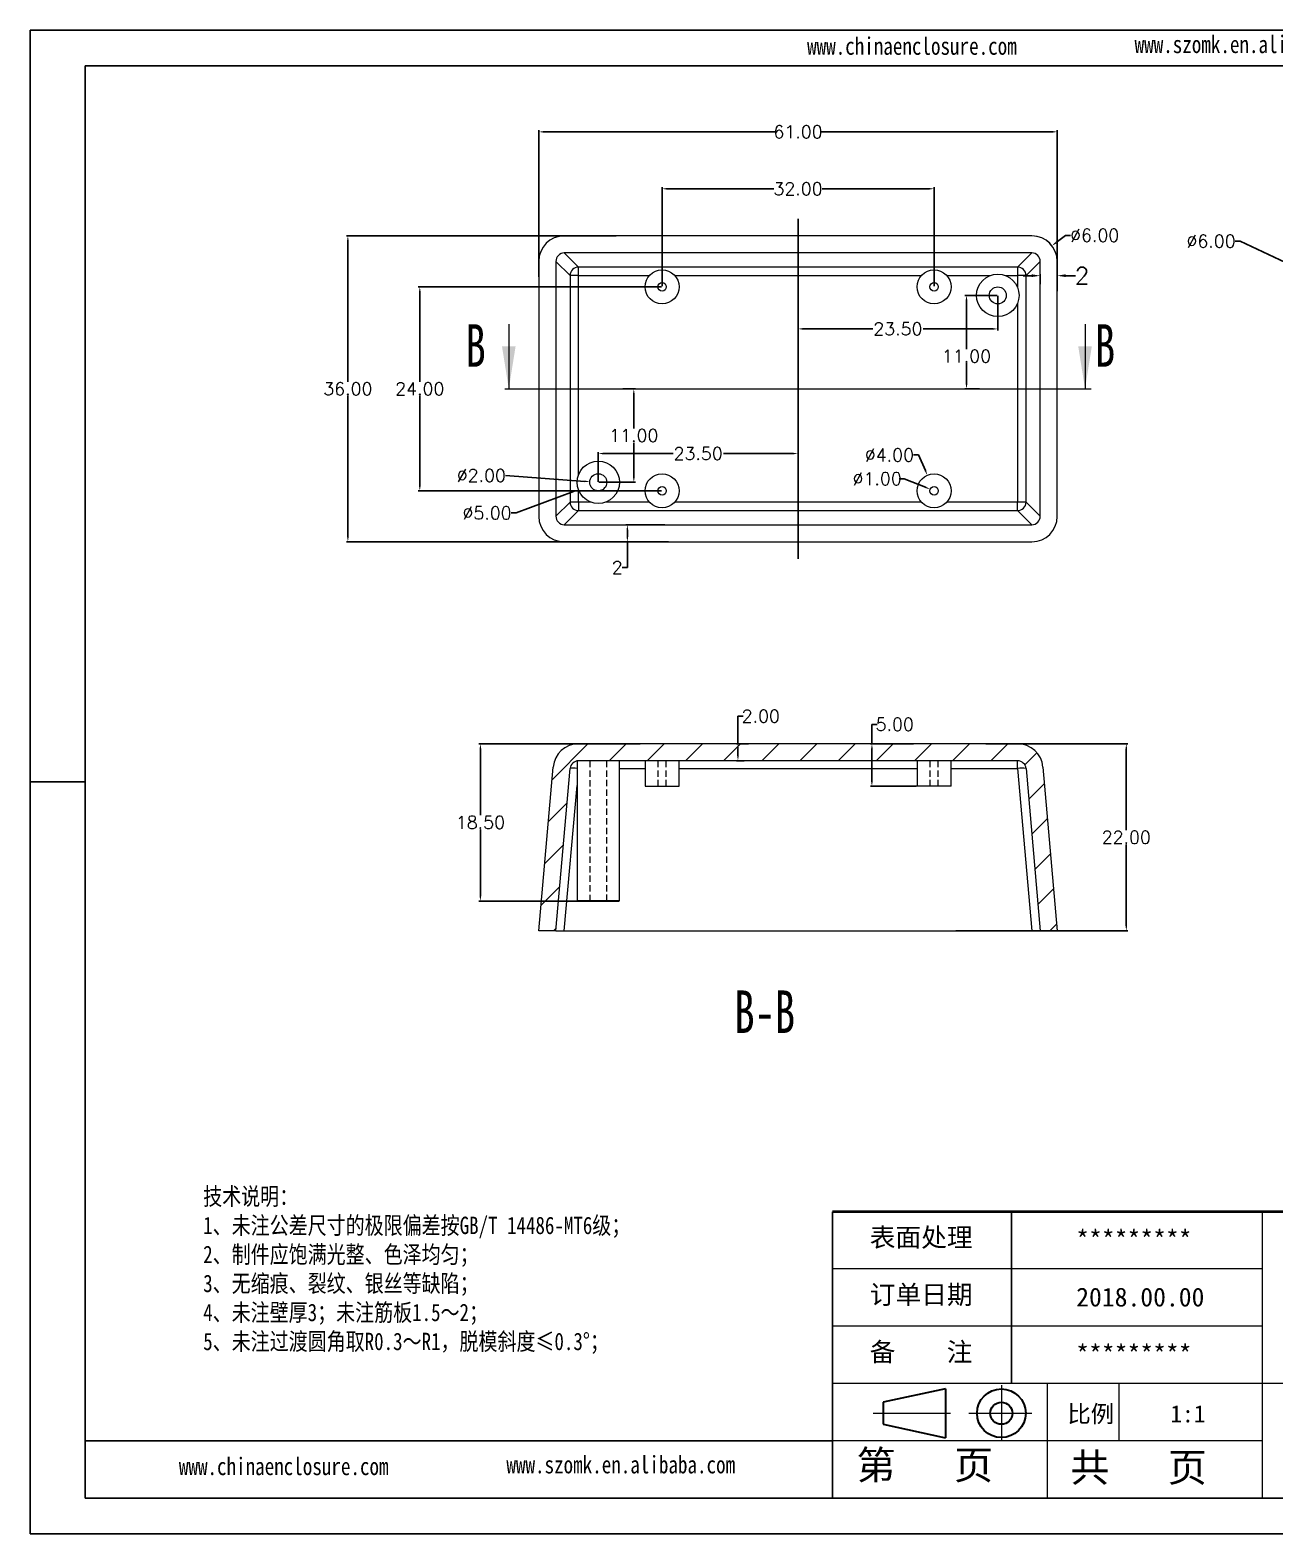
# Model space of a CAD drawing. Header units: inches. Extents: x 1456 to 1996, y 1126 to 1303.
# Drawn here: x 1455.7 to 1602.1, y 1125.7 to 1302.6 of the extents above; entities that cross this region are included whole.
import ezdxf

# ---------------------------------------------------------------- set-up
doc = ezdxf.new("R2010")
doc.units = ezdxf.units.IN
doc.header["$LTSCALE"] = 15
for name, pattern in [('CENTER', [10.16, 6.35, -1.27, 1.27, -1.27]), ('CENTER2', [28.575, 19.05, -3.175, 3.175, -3.175]), ('HIDDEN', [0.075, 0.05, -0.025])]:
    doc.linetypes.add(name, pattern=pattern)
doc.layers.add('文字', color=81, linetype='Continuous')
for name, color, linetype, lineweight in [('粗实线', 7, 'Continuous', 30), ('细实线', 3, 'Continuous', 9), ('细点划线', 2, 'CENTER2', 9)]:
    doc.layers.add(name, color=color, linetype=linetype, lineweight=lineweight)
doc.styles.add('SLDTEXTSTYLE6', font='TXT', dxfattribs={"width": 0.7})
doc.styles.get("Standard").update_dxf_attribs({"font": 'txt', "bigfont": 'gbcbig.shx'})
doc.styles.add('宋体', font='', dxfattribs={"width": 0.8, "height": 3.5})
doc.styles.get('宋体').set_extended_font_data('SimSun')
doc.dimstyles.new('2', dxfattribs={"dimtxt": 1.5, "dimasz": 0.6, "dimexe": 0.18, "dimexo": 0.0625, "dimgap": 0.09, "dimtad": 0, "dimtih": 1, "dimtoh": 1, "dimzin": 0, "dimdsep": 46, "dimtxsty": 'Standard', "dimcen": 0, "dimadec": 0, "dimazin": 2, "dimtfac": 1, "dimtofl": 0, "dimtmove": 0, "dimatfit": 3, "dimfxl": 0, "dimtolj": 1, "dimtzin": 0, "dimarcsym": 0})
doc.dimstyles.new('2.5', dxfattribs={"dimtxt": 2, "dimasz": 1, "dimexe": 0.18, "dimexo": 0.0625, "dimgap": 0.09, "dimtad": 0, "dimtih": 1, "dimtoh": 1, "dimzin": 0, "dimdsep": 46, "dimtxsty": 'Standard', "dimcen": 1, "dimadec": 0, "dimazin": 2, "dimtfac": 1, "dimtofl": 0, "dimtmove": 0, "dimatfit": 3, "dimfxl": 0, "dimtolj": 1, "dimtzin": 0, "dimarcsym": 0})

# ---------------------------------------------------------------- blocks, each defined once
blk = doc.blocks.new('*D210')
at = {"color": 0, "lineweight": -2, "transparency": 16777216}
for p, q in [((1530.03, 1272.48), (1530.03, 1284.14)), ((1530.63, 1283.96), (1543.19, 1283.96)), ((1561.43, 1283.96), (1548.87, 1283.96)), ((1562.03, 1272.48), (1562.03, 1284.14))]:
    blk.add_line(p, q, dxfattribs=at)
at = {"color": 0, "transparency": 16777216}
for points in [[(1530.63, 1284.06), (1530.63, 1283.86), (1530.03, 1283.96)], [(1561.43, 1284.06), (1561.43, 1283.86), (1562.03, 1283.96)]]:
    blk.add_solid(points, dxfattribs=at)
at = {"layer": 'Defpoints', "color": 0, "transparency": 16777216}
for p in [(1562.03, 1283.96), (1530.03, 1272.42), (1562.03, 1272.42)]:
    blk.add_point(p, dxfattribs=at)
at = {"color": 0, "transparency": 16777216, "insert": (1546.03, 1283.96), "char_height": 1.5, "attachment_point": 5}
blk.add_mtext('\\A1;32.00', dxfattribs=at)
blk = doc.blocks.new('*D212')
at = {"color": 0, "lineweight": -2, "transparency": 16777216}
for p, q in [((1515.53, 1273.6), (1515.53, 1290.84)), ((1516.13, 1290.66), (1543.44, 1290.66)), ((1575.93, 1290.66), (1548.62, 1290.66)), ((1576.53, 1271.93), (1576.53, 1290.84))]:
    blk.add_line(p, q, dxfattribs=at)
at = {"color": 0, "transparency": 16777216}
for points in [[(1516.13, 1290.76), (1516.13, 1290.56), (1515.53, 1290.66)], [(1575.93, 1290.76), (1575.93, 1290.56), (1576.53, 1290.66)]]:
    blk.add_solid(points, dxfattribs=at)
at = {"layer": 'Defpoints', "color": 0, "transparency": 16777216}
for p in [(1576.53, 1290.66), (1515.53, 1273.54), (1576.53, 1271.87)]:
    blk.add_point(p, dxfattribs=at)
at = {"color": 0, "transparency": 16777216, "insert": (1546.03, 1290.66), "char_height": 1.5, "attachment_point": 5}
blk.add_mtext('\\A1;61.00', dxfattribs=at)
blk = doc.blocks.new('*D213')
at = {"color": 0, "lineweight": -2, "transparency": 16777216}
for p, q in [((1573.52, 1273.73), (1572.52, 1273.73)), ((1574.52, 1272.72), (1574.52, 1273.91)), ((1576.53, 1272.01), (1576.53, 1273.91)), ((1577.53, 1273.73), (1578.69, 1273.73))]:
    blk.add_line(p, q, dxfattribs=at)
at = {"color": 0, "transparency": 16777216}
for points in [[(1573.52, 1273.9), (1573.52, 1273.57), (1574.52, 1273.73)], [(1577.53, 1273.9), (1577.53, 1273.57), (1576.53, 1273.73)]]:
    blk.add_solid(points, dxfattribs=at)
at = {"layer": 'Defpoints', "color": 0, "transparency": 16777216}
for p in [(1574.52, 1272.66), (1576.53, 1273.73), (1576.53, 1271.94)]:
    blk.add_point(p, dxfattribs=at)
at = {"color": 0, "transparency": 16777216, "insert": (1579.44, 1273.73), "char_height": 2, "attachment_point": 5}
blk.add_mtext('\\A1;2', dxfattribs=at)
blk = doc.blocks.new('*D214')
at = {"color": 0, "lineweight": -2, "transparency": 16777216}
for p, q in [((1569.53, 1271.35), (1569.53, 1267.29)), ((1546.03, 1267.06), (1546.03, 1267.65)), ((1546.63, 1267.47), (1554.82, 1267.47)), ((1568.93, 1267.47), (1560.75, 1267.47))]:
    blk.add_line(p, q, dxfattribs=at)
at = {"color": 0, "transparency": 16777216}
for points in [[(1546.63, 1267.57), (1546.63, 1267.37), (1546.03, 1267.47)], [(1568.93, 1267.57), (1568.93, 1267.37), (1569.53, 1267.47)]]:
    blk.add_solid(points, dxfattribs=at)
at = {"layer": 'Defpoints', "color": 0, "transparency": 16777216}
for p in [(1569.53, 1271.42), (1546.03, 1267.47), (1546.03, 1267)]:
    blk.add_point(p, dxfattribs=at)
at = {"color": 0, "transparency": 16777216, "insert": (1557.78, 1267.47), "char_height": 1.5, "attachment_point": 5}
blk.add_mtext('\\A1;23.50', dxfattribs=at)
blk = doc.blocks.new('*D215')
at = {"color": 0, "lineweight": -2, "transparency": 16777216}
for p, q in [((1569.47, 1271.42), (1565.67, 1271.42)), ((1565.85, 1270.82), (1565.85, 1265.1)), ((1565.85, 1261.02), (1565.85, 1263.42)), ((1567.37, 1260.42), (1565.67, 1260.42))]:
    blk.add_line(p, q, dxfattribs=at)
at = {"color": 0, "transparency": 16777216}
for points in [[(1565.75, 1270.82), (1565.95, 1270.82), (1565.85, 1271.42)], [(1565.75, 1261.02), (1565.95, 1261.02), (1565.85, 1260.42)]]:
    blk.add_solid(points, dxfattribs=at)
at = {"layer": 'Defpoints', "color": 0, "transparency": 16777216}
for p in [(1569.53, 1271.42), (1565.85, 1260.42), (1567.43, 1260.42)]:
    blk.add_point(p, dxfattribs=at)
at = {"color": 0, "transparency": 16777216, "insert": (1565.85, 1264.26), "char_height": 1.5, "attachment_point": 5}
blk.add_mtext('\\A1;11.00', dxfattribs=at)
blk = doc.blocks.new('*D216')
at = {"color": 0, "lineweight": -2, "transparency": 16777216}
for p, q in [((1525.41, 1260.42), (1526.89, 1260.42)), ((1526.71, 1259.82), (1526.71, 1255.76)), ((1526.71, 1250.02), (1526.71, 1254.08)), ((1522.59, 1249.42), (1526.89, 1249.42))]:
    blk.add_line(p, q, dxfattribs=at)
at = {"color": 0, "transparency": 16777216}
for points in [[(1526.61, 1259.82), (1526.81, 1259.82), (1526.71, 1260.42)], [(1526.61, 1250.02), (1526.81, 1250.02), (1526.71, 1249.42)]]:
    blk.add_solid(points, dxfattribs=at)
at = {"layer": 'Defpoints', "color": 0, "transparency": 16777216}
for p in [(1525.35, 1260.42), (1526.71, 1260.42), (1522.53, 1249.42)]:
    blk.add_point(p, dxfattribs=at)
at = {"color": 0, "transparency": 16777216, "insert": (1526.71, 1254.92), "char_height": 1.5, "attachment_point": 5}
blk.add_mtext('\\A1;11.00', dxfattribs=at)
blk = doc.blocks.new('*D218')
at = {"color": 0, "lineweight": -2, "transparency": 16777216}
for p, q in [((1522.53, 1249.48), (1522.53, 1252.98)), ((1523.13, 1252.8), (1531.32, 1252.8)), ((1545.43, 1252.8), (1537.25, 1252.8)), ((1546.03, 1252.55), (1546.03, 1252.98))]:
    blk.add_line(p, q, dxfattribs=at)
at = {"color": 0, "transparency": 16777216}
for points in [[(1523.13, 1252.9), (1523.13, 1252.7), (1522.53, 1252.8)], [(1545.43, 1252.9), (1545.43, 1252.7), (1546.03, 1252.8)]]:
    blk.add_solid(points, dxfattribs=at)
at = {"layer": 'Defpoints', "color": 0, "transparency": 16777216}
for p in [(1546.03, 1252.8), (1546.03, 1252.49), (1522.53, 1249.42)]:
    blk.add_point(p, dxfattribs=at)
at = {"color": 0, "transparency": 16777216, "insert": (1534.28, 1252.8), "char_height": 1.5, "attachment_point": 5}
blk.add_mtext('\\A1;23.50', dxfattribs=at)
blk = doc.blocks.new('*D219')
at = {"color": 0, "lineweight": -2, "transparency": 16777216}
for p, q in [((1524.65, 1278.42), (1492.89, 1278.42)), ((1493.07, 1277.82), (1493.07, 1261.26)), ((1493.07, 1243.02), (1493.07, 1259.58)), ((1528.44, 1242.42), (1492.89, 1242.42))]:
    blk.add_line(p, q, dxfattribs=at)
at = {"color": 0, "transparency": 16777216}
for points in [[(1492.97, 1277.82), (1493.17, 1277.82), (1493.07, 1278.42)], [(1492.97, 1243.02), (1493.17, 1243.02), (1493.07, 1242.42)]]:
    blk.add_solid(points, dxfattribs=at)
at = {"layer": 'Defpoints', "color": 0, "transparency": 16777216}
for p in [(1493.07, 1278.42), (1524.71, 1278.42), (1528.5, 1242.42)]:
    blk.add_point(p, dxfattribs=at)
at = {"color": 0, "transparency": 16777216, "insert": (1493.07, 1260.42), "char_height": 1.5, "attachment_point": 5}
blk.add_mtext('\\A1;36.00', dxfattribs=at)
blk = doc.blocks.new('*D220')
at = {"color": 0, "lineweight": -2, "transparency": 16777216}
for p, q in [((1529.97, 1272.42), (1501.35, 1272.42)), ((1501.53, 1271.82), (1501.53, 1261.26)), ((1501.53, 1249.02), (1501.53, 1259.58)), ((1529.97, 1248.42), (1501.35, 1248.42))]:
    blk.add_line(p, q, dxfattribs=at)
at = {"color": 0, "transparency": 16777216}
for points in [[(1501.43, 1271.82), (1501.63, 1271.82), (1501.53, 1272.42)], [(1501.43, 1249.02), (1501.63, 1249.02), (1501.53, 1248.42)]]:
    blk.add_solid(points, dxfattribs=at)
at = {"layer": 'Defpoints', "color": 0, "transparency": 16777216}
for p in [(1530.03, 1272.42), (1501.53, 1248.42), (1530.03, 1248.42)]:
    blk.add_point(p, dxfattribs=at)
at = {"color": 0, "transparency": 16777216, "insert": (1501.53, 1260.42), "char_height": 1.5, "attachment_point": 5}
blk.add_mtext('\\A1;24.00', dxfattribs=at)
blk = doc.blocks.new('*D221')
at = {"color": 0, "lineweight": -2, "transparency": 16777216}
for p, q in [((1530.34, 1244.42), (1525.77, 1244.42)), ((1530.79, 1242.42), (1525.77, 1242.42)), ((1525.95, 1243.82), (1525.95, 1243.02)), ((1525.95, 1242.42), (1525.95, 1239.39)), ((1525.95, 1239.39), (1525.35, 1239.39))]:
    blk.add_line(p, q, dxfattribs=at)
at = {"color": 0, "transparency": 16777216}
for points in [[(1525.85, 1243.82), (1526.05, 1243.82), (1525.95, 1244.42)], [(1525.85, 1243.02), (1526.05, 1243.02), (1525.95, 1242.42)]]:
    blk.add_solid(points, dxfattribs=at)
at = {"layer": 'Defpoints', "color": 0, "transparency": 16777216}
for p in [(1530.4, 1244.42), (1525.95, 1242.42), (1530.86, 1242.42)]:
    blk.add_point(p, dxfattribs=at)
at = {"color": 0, "transparency": 16777216, "insert": (1524.76, 1239.39), "char_height": 1.5, "attachment_point": 5}
blk.add_mtext('\\A1;2', dxfattribs=at)
blk = doc.blocks.new('*D222')
at = {"color": 0, "lineweight": -2, "transparency": 16777216}
for p, q in [((1559.62, 1252.63), (1560.22, 1252.63)), ((1560.22, 1252.63), (1561.01, 1250.81))]:
    blk.add_line(p, q, dxfattribs=at)
at = {"color": 0, "transparency": 16777216}
blk.add_solid([(1561.1, 1250.85), (1560.92, 1250.77), (1561.24, 1250.25)], dxfattribs=at)
at = {"layer": 'Defpoints', "color": 0, "transparency": 16777216}
for p in [(1561.24, 1250.25), (1562.82, 1246.58)]:
    blk.add_point(p, dxfattribs=at)
at = {"color": 0, "transparency": 16777216, "insert": (1556.78, 1252.63), "char_height": 1.5, "attachment_point": 5}
blk.add_mtext('\\A1;∅4.00', dxfattribs=at)
blk = doc.blocks.new('*D223')
at = {"color": 0, "lineweight": -2, "transparency": 16777216}
for p, q in [((1557.93, 1249.84), (1558.53, 1249.84)), ((1558.53, 1249.84), (1561.01, 1248.83))]:
    blk.add_line(p, q, dxfattribs=at)
at = {"color": 0, "transparency": 16777216}
blk.add_solid([(1561.05, 1248.92), (1560.97, 1248.74), (1561.57, 1248.6)], dxfattribs=at)
at = {"layer": 'Defpoints', "color": 0, "transparency": 16777216}
for p in [(1561.57, 1248.6), (1562.49, 1248.23)]:
    blk.add_point(p, dxfattribs=at)
at = {"color": 0, "transparency": 16777216, "insert": (1555.34, 1249.84), "char_height": 1.5, "attachment_point": 5}
blk.add_mtext('\\A1;∅1.00', dxfattribs=at)
blk = doc.blocks.new('*D224')
at = {"color": 0, "lineweight": -2, "transparency": 16777216}
for p, q in [((1512.88, 1245.81), (1519.63, 1248.33)), ((1512.28, 1245.81), (1512.88, 1245.81))]:
    blk.add_line(p, q, dxfattribs=at)
at = {"color": 0, "transparency": 16777216}
blk.add_solid([(1519.59, 1248.42), (1519.66, 1248.24), (1520.19, 1248.54)], dxfattribs=at)
at = {"layer": 'Defpoints', "color": 0, "transparency": 16777216}
for p in [(1524.87, 1250.29), (1520.19, 1248.54)]:
    blk.add_point(p, dxfattribs=at)
at = {"color": 0, "transparency": 16777216, "insert": (1509.44, 1245.81), "char_height": 1.5, "attachment_point": 5}
blk.add_mtext('\\A1;∅5.00', dxfattribs=at)
blk = doc.blocks.new('*D225')
at = {"color": 0, "lineweight": -2, "transparency": 16777216}
blk.add_line((1511.61, 1250.22), (1520.94, 1249.53), dxfattribs=at)
at = {"color": 0, "transparency": 16777216}
blk.add_solid([(1520.94, 1249.63), (1520.93, 1249.43), (1521.53, 1249.49)], dxfattribs=at)
at = {"layer": 'Defpoints', "color": 0, "transparency": 16777216}
for p in [(1521.53, 1249.49), (1523.53, 1249.34)]:
    blk.add_point(p, dxfattribs=at)
at = {"color": 0, "transparency": 16777216, "insert": (1508.77, 1250.22), "char_height": 1.5, "attachment_point": 5}
blk.add_mtext('\\A1;∅2.00', dxfattribs=at)
blk = doc.blocks.new('*D226')
at = {"color": 0, "lineweight": -2, "transparency": 16777216}
for p, q in [((1597.46, 1277.8), (1598.06, 1277.8)), ((1598.06, 1277.8), (1603.37, 1275.28))]:
    blk.add_line(p, q, dxfattribs=at)
at = {"color": 0, "transparency": 16777216}
blk.add_solid([(1603.42, 1275.37), (1603.33, 1275.19), (1603.92, 1275.03)], dxfattribs=at)
at = {"layer": 'Defpoints', "color": 0, "transparency": 16777216}
for p in [(1603.92, 1275.03), (1609.34, 1272.46)]:
    blk.add_point(p, dxfattribs=at)
at = {"color": 0, "transparency": 16777216, "insert": (1594.62, 1277.8), "char_height": 1.5, "attachment_point": 5}
blk.add_mtext('\\A1;∅6.00', dxfattribs=at)
blk = doc.blocks.new('*D227')
at = {"color": 0, "lineweight": -2, "transparency": 16777216}
for p, q in [((1577.49, 1278.48), (1576.38, 1277.62)), ((1578.09, 1278.48), (1577.49, 1278.48))]:
    blk.add_line(p, q, dxfattribs=at)
at = {"color": 0, "transparency": 16777216}
blk.add_solid([(1576.32, 1277.7), (1576.44, 1277.54), (1575.9, 1277.25)], dxfattribs=at)
at = {"layer": 'Defpoints', "color": 0, "transparency": 16777216}
for p in [(1575.9, 1277.25), (1571.16, 1273.58)]:
    blk.add_point(p, dxfattribs=at)
at = {"color": 0, "transparency": 16777216, "insert": (1580.93, 1278.48), "char_height": 1.5, "attachment_point": 5}
blk.add_mtext('\\A1;∅6.00', dxfattribs=at)
blk = doc.blocks.new('*D228')
at = {"color": 0, "lineweight": -2, "transparency": 16777216}
for p, q in [((1568.13, 1218.64), (1584.83, 1218.64)), ((1584.65, 1218.04), (1584.65, 1208.48)), ((1584.65, 1197.24), (1584.65, 1206.8)), ((1564.6, 1196.64), (1584.83, 1196.64))]:
    blk.add_line(p, q, dxfattribs=at)
at = {"color": 0, "transparency": 16777216}
for points in [[(1584.55, 1218.04), (1584.75, 1218.04), (1584.65, 1218.64)], [(1584.55, 1197.24), (1584.75, 1197.24), (1584.65, 1196.64)]]:
    blk.add_solid(points, dxfattribs=at)
at = {"layer": 'Defpoints', "color": 0, "transparency": 16777216}
for p in [(1568.07, 1218.64), (1564.54, 1196.64), (1584.65, 1196.64)]:
    blk.add_point(p, dxfattribs=at)
at = {"color": 0, "transparency": 16777216, "insert": (1584.65, 1207.64), "char_height": 1.5, "attachment_point": 5}
blk.add_mtext('\\A1;22.00', dxfattribs=at)
blk = doc.blocks.new('*D229')
at = {"color": 0, "lineweight": -2, "transparency": 16777216}
for p, q in [((1554.72, 1218.64), (1554.72, 1220.93)), ((1554.72, 1220.93), (1555.32, 1220.93)), ((1559.61, 1218.64), (1554.54, 1218.64)), ((1554.72, 1214.24), (1554.72, 1218.04)), ((1559.97, 1213.64), (1554.54, 1213.64))]:
    blk.add_line(p, q, dxfattribs=at)
at = {"color": 0, "transparency": 16777216}
for points in [[(1554.62, 1218.04), (1554.82, 1218.04), (1554.72, 1218.64)], [(1554.62, 1214.24), (1554.82, 1214.24), (1554.72, 1213.64)]]:
    blk.add_solid(points, dxfattribs=at)
at = {"layer": 'Defpoints', "color": 0, "transparency": 16777216}
for p in [(1554.72, 1218.64), (1559.67, 1218.64), (1560.03, 1213.64)]:
    blk.add_point(p, dxfattribs=at)
at = {"color": 0, "transparency": 16777216, "insert": (1557.41, 1220.93), "char_height": 1.5, "attachment_point": 5}
blk.add_mtext('\\A1;5.00', dxfattribs=at)
blk = doc.blocks.new('*D230')
at = {"color": 0, "lineweight": -2, "transparency": 16777216}
for p, q in [((1527.44, 1218.64), (1508.48, 1218.64)), ((1508.66, 1218.04), (1508.66, 1210.23)), ((1508.66, 1200.74), (1508.66, 1208.55)), ((1524.97, 1200.14), (1508.48, 1200.14))]:
    blk.add_line(p, q, dxfattribs=at)
at = {"color": 0, "transparency": 16777216}
for points in [[(1508.56, 1218.04), (1508.76, 1218.04), (1508.66, 1218.64)], [(1508.56, 1200.74), (1508.76, 1200.74), (1508.66, 1200.14)]]:
    blk.add_solid(points, dxfattribs=at)
at = {"layer": 'Defpoints', "color": 0, "transparency": 16777216}
for p in [(1527.5, 1218.64), (1508.66, 1200.14), (1525.03, 1200.14)]:
    blk.add_point(p, dxfattribs=at)
at = {"color": 0, "transparency": 16777216, "insert": (1508.66, 1209.39), "char_height": 1.5, "attachment_point": 5}
blk.add_mtext('\\A1;18.50', dxfattribs=at)
blk = doc.blocks.new('*D231')
at = {"color": 0, "lineweight": -2, "transparency": 16777216}
for p, q in [((1538.96, 1218.64), (1538.96, 1221.9)), ((1538.96, 1221.9), (1539.56, 1221.9)), ((1540.19, 1218.64), (1538.78, 1218.64)), ((1538.96, 1217.24), (1538.96, 1218.04)), ((1539.69, 1216.64), (1538.78, 1216.64))]:
    blk.add_line(p, q, dxfattribs=at)
at = {"color": 0, "transparency": 16777216}
for points in [[(1538.86, 1218.04), (1539.06, 1218.04), (1538.96, 1218.64)], [(1538.86, 1217.24), (1539.06, 1217.24), (1538.96, 1216.64)]]:
    blk.add_solid(points, dxfattribs=at)
at = {"layer": 'Defpoints', "color": 0, "transparency": 16777216}
for p in [(1538.96, 1218.64), (1540.26, 1218.64), (1539.76, 1216.64)]:
    blk.add_point(p, dxfattribs=at)
at = {"color": 0, "transparency": 16777216, "insert": (1541.65, 1221.9), "char_height": 1.5, "attachment_point": 5}
blk.add_mtext('\\A1;2.00', dxfattribs=at)

msp = doc.modelspace()

# ---------------------------------------------------------------- hatches: boundary and pattern name
at = {"linetype": 'Continuous', "lineweight": 0}
h = msp.add_hatch(dxfattribs=at)
h.set_pattern_fill('ANSI31', color=4, style=0)
h.set_pattern_definition([(45, (1114.559, 838.826), (-2.245064, 2.245064), [])])
edge = h.paths.add_edge_path(flags=0)
edge.add_line((1576.531, 1196.644), (1574.846, 1215.905))
edge.add_arc((1571.857, 1215.644), 3, 5, 90)
edge.add_line((1571.857, 1218.644), (1520.205, 1218.644))
edge.add_arc((1520.205, 1215.644), 3, 90, 175)
edge.add_line((1517.216, 1215.905), (1515.531, 1196.644))
edge.add_line((1515.531, 1196.644), (1517.538, 1196.644))
edge.add_line((1517.538, 1196.644), (1519.208, 1215.731))
edge.add_arc((1520.205, 1215.644), 1, 90, 175, ccw=False)
edge.add_line((1520.205, 1216.644), (1571.857, 1216.644))
edge.add_arc((1571.857, 1215.644), 1, 5, 90, ccw=False)
edge.add_line((1572.853, 1215.731), (1574.523, 1196.644))
edge.add_line((1574.523, 1196.644), (1576.531, 1196.644))

# ---------------------------------------------------------------- linework, layer by layer
for p, q in [((1455.683, 1302.637), (1705.984, 1302.637)), ((1455.683, 1302.637), (1455.683, 1125.657)), ((1462.159, 1298.423), (1701.77, 1298.423)), ((1462.159, 1298.423), (1462.159, 1129.87)), ((1462.159, 1214.147), (1455.683, 1214.147)), ((1455.683, 1207.592), (1455.683, 1125.657)), ((1550.072, 1129.87), (1550.072, 1163.581)), ((1571.141, 1143.355), (1571.141, 1163.581)), ((1550.072, 1136.613), (1462.159, 1136.613)), ((1462.159, 1129.87), (1701.77, 1129.87)), ((1455.683, 1125.657), (1705.984, 1125.657)), ((1455.683, 1125.657), (1571.563, 1125.657))]:
    msp.add_line(p, q)
at = {"color": 1}
msp.add_line((1546.031, 1240.417), (1546.031, 1280.417), dxfattribs=at)
at = {"color": 7, "linetype": 'Continuous', "lineweight": 15}
for p, q in [((1573.531, 1278.417), (1518.519, 1278.417)), ((1520.205, 1274.739), (1518.535, 1276.409)), ((1573.527, 1276.409), (1518.535, 1276.409)), ((1573.527, 1276.409), (1571.857, 1274.739)), ((1515.531, 1275.428), (1515.531, 1245.405)), ((1517.538, 1275.413), (1519.208, 1273.743)), ((1517.538, 1275.413), (1517.538, 1245.42)), ((1571.857, 1274.739), (1520.205, 1274.739)), ((1520.205, 1273.743), (1520.205, 1274.739)), ((1571.857, 1274.739), (1571.857, 1273.743)), ((1572.853, 1273.743), (1574.523, 1275.413)), ((1574.523, 1245.42), (1574.523, 1275.413)), ((1576.531, 1245.405), (1576.531, 1275.417)), ((1519.208, 1273.743), (1519.208, 1247.09)), ((1520.205, 1273.743), (1519.208, 1273.743)), ((1520.205, 1273.743), (1528.534, 1273.743)), ((1520.205, 1250.332), (1520.205, 1273.743)), ((1531.528, 1273.743), (1560.534, 1273.743)), ((1563.528, 1273.743), (1568.615, 1273.743)), ((1570.446, 1273.743), (1571.857, 1273.743)), ((1572.853, 1273.743), (1571.857, 1273.743)), ((1571.857, 1273.743), (1571.857, 1272.332)), ((1572.853, 1247.09), (1572.853, 1273.743)), ((1571.857, 1270.501), (1571.857, 1247.09)), ((1520.205, 1247.09), (1520.205, 1248.501)), ((1519.208, 1247.09), (1517.538, 1245.42)), ((1518.535, 1244.424), (1520.205, 1246.094)), ((1520.205, 1247.09), (1519.208, 1247.09)), ((1520.205, 1247.09), (1520.205, 1246.094)), ((1521.615, 1247.09), (1520.205, 1247.09)), ((1520.205, 1246.094), (1571.857, 1246.094)), ((1528.534, 1247.09), (1523.446, 1247.09)), ((1560.534, 1247.09), (1531.528, 1247.09)), ((1571.857, 1247.09), (1563.528, 1247.09)), ((1571.857, 1246.094), (1571.857, 1247.09)), ((1572.853, 1247.09), (1571.857, 1247.09)), ((1571.857, 1246.094), (1573.527, 1244.424)), ((1574.523, 1245.42), (1572.853, 1247.09)), ((1518.535, 1244.424), (1573.527, 1244.424)), ((1518.519, 1242.417), (1573.542, 1242.417)), ((1571.857, 1218.644), (1520.205, 1218.644)), ((1515.531, 1196.644), (1517.216, 1215.905)), ((1520.031, 1216.629), (1520.031, 1200.144)), ((1571.857, 1216.644), (1520.205, 1216.644)), ((1525.031, 1200.144), (1525.031, 1216.644)), ((1528.031, 1216.644), (1528.031, 1213.644)), ((1532.031, 1213.644), (1532.031, 1216.644)), ((1560.031, 1216.644), (1560.031, 1213.644)), ((1564.031, 1213.644), (1564.031, 1216.644)), ((1571.857, 1215.731), (1571.857, 1216.644)), ((1574.846, 1215.905), (1576.531, 1196.644)), ((1517.538, 1196.644), (1519.208, 1215.731)), ((1571.857, 1215.731), (1573.527, 1196.644)), ((1572.853, 1215.731), (1574.523, 1196.644)), ((1528.031, 1213.644), (1532.031, 1213.644)), ((1564.031, 1213.644), (1560.031, 1213.644)), ((1525.031, 1200.144), (1520.031, 1200.144)), ((1517.538, 1196.644), (1515.531, 1196.644)), ((1517.538, 1196.644), (1518.535, 1196.644)), ((1518.535, 1196.644), (1573.527, 1196.644)), ((1573.527, 1196.644), (1574.523, 1196.644)), ((1576.531, 1196.644), (1574.523, 1196.644))]:
    msp.add_line(p, q, dxfattribs=at)
at = {"color": 7, "linetype": 'Continuous', "lineweight": 0}
for p, q in [((1512.001, 1268.017), (1512.001, 1260.417)), ((1579.793, 1268.017), (1579.793, 1260.417))]:
    msp.add_line(p, q, dxfattribs=at)
at = {"color": 1, "linetype": 'CENTER', "lineweight": 0}
msp.add_line((1511.531, 1260.417), (1580.531, 1260.417), dxfattribs=at)
at = {"color": 7, "linetype": 'HIDDEN', "lineweight": 0}
for p, q in [((1521.531, 1216.629), (1521.531, 1200.144)), ((1523.531, 1200.144), (1523.531, 1216.644)), ((1529.531, 1216.644), (1529.531, 1213.644)), ((1530.531, 1213.644), (1530.531, 1216.644)), ((1561.531, 1216.644), (1561.531, 1213.644)), ((1562.531, 1213.644), (1562.531, 1216.644))]:
    msp.add_line(p, q, dxfattribs=at)
at = {"color": 8, "linetype": 'Continuous', "lineweight": 15}
for p, q in [((1525.031, 1215.731), (1528.031, 1215.731)), ((1532.031, 1215.731), (1560.031, 1215.731)), ((1564.031, 1215.731), (1571.857, 1215.731)), ((1518.535, 1196.644), (1520.031, 1213.745))]:
    msp.add_line(p, q, dxfattribs=at)
at = {"color": 7, "linetype": 'Continuous', "lineweight": 15}
for centre, radius in [((1530.031, 1272.417), 2), ((1562.031, 1272.417), 2), ((1530.031, 1272.417), 0.5), ((1562.031, 1272.417), 0.5), ((1569.531, 1271.417), 2.5), ((1569.531, 1271.417), 1), ((1522.531, 1249.417), 2.5), ((1522.531, 1249.417), 1), ((1530.031, 1248.417), 2), ((1562.031, 1248.417), 2), ((1530.031, 1248.417), 0.5), ((1562.031, 1248.417), 0.5)]:
    msp.add_circle(centre, radius, dxfattribs=at)
for centre, radius, start, end in [((1573.531, 1275.417), 3, 0, 90), ((1520.213, 1273.734), 1.005, 90.50813, 179.49187), ((1571.848, 1273.734), 1.005, 0.50813, 89.49187), ((1520.213, 1247.099), 1.005, 180.50813, 269.49187), ((1571.848, 1247.099), 1.005, 270.50813, 359.49187), ((1520.205, 1215.644), 3, 90, 175), ((1571.857, 1215.644), 3, 5, 90), ((1520.205, 1215.644), 1, 90, 175), ((1571.857, 1215.644), 1, 5, 90), ((1572.355, 1212.848), 2.926, 80.19725, 99.80275)]:
    msp.add_arc(centre, radius, start, end, dxfattribs=at)
at = {"color": 8, "linetype": 'Continuous', "lineweight": 15}
msp.add_arc((1519.662, 1213.202), 2.569, 81.74647, 100.16906, dxfattribs=at)
at = {"color": 7, "linetype": 'Continuous', "lineweight": 15}
for centre, major_axis in [((1518.542, 1275.405), (2.137, -2.137)), ((1573.519, 1275.405), (-2.137, -2.137)), ((1518.542, 1275.405), (0.712, -0.712)), ((1573.519, 1275.405), (-0.712, -0.712)), ((1518.542, 1245.428), (2.137, 2.137)), ((1518.542, 1245.428), (0.712, 0.712)), ((1573.519, 1245.428), (-0.712, 0.712)), ((1573.519, 1245.428), (-2.137, 2.137))]:
    msp.add_ellipse(centre, major_axis=major_axis, ratio=0.9924325, start_param=2.3599926, end_param=3.9231927, dxfattribs=at)
at = {"color": 7, "linetype": 'Continuous', "lineweight": 0}
for points in [[(1512.001, 1260.417), (1512.801, 1265.417), (1511.201, 1265.417)], [(1579.793, 1260.417), (1580.593, 1265.417), (1578.993, 1265.417)]]:
    msp.add_solid(points, dxfattribs=at)
at = {"layer": '粗实线', "color": 7, "lineweight": 40}
msp.add_line((1701.77, 1163.581), (1550.072, 1163.581), dxfattribs=at)
at = {"layer": '粗实线', "color": 7}
for p, q in [((1563.397, 1142.724), (1556.03, 1141.162)), ((1563.397, 1142.724), (1563.397, 1136.95)), ((1556.03, 1141.162), (1556.03, 1138.557)), ((1556.03, 1138.557), (1563.397, 1136.95))]:
    msp.add_line(p, q, dxfattribs=at)
for radius in [2.864, 1.303]:
    msp.add_circle((1569.953, 1139.86), radius, dxfattribs=at)
at = {"layer": '细实线', "color": 7}
for p, q in [((1600.638, 1163.581), (1600.638, 1129.87)), ((1600.638, 1156.839), (1550.072, 1156.839)), ((1600.638, 1150.097), (1550.072, 1150.097)), ((1701.77, 1143.355), (1550.072, 1143.355)), ((1575.355, 1143.355), (1575.355, 1129.87)), ((1583.783, 1143.355), (1583.783, 1136.613)), ((1600.638, 1136.613), (1550.072, 1136.613))]:
    msp.add_line(p, q, dxfattribs=at)
at = {"layer": '细点划线', "color": 7}
for p, q in [((1569.953, 1143.157), (1569.953, 1136.613)), ((1554.856, 1139.86), (1563.961, 1139.86)), ((1566.123, 1139.86), (1573.526, 1139.86))]:
    msp.add_line(p, q, dxfattribs=at)

# ---------------------------------------------------------------- texts
at = {"color": 7, "linetype": 'Continuous', "char_height": 5, "attachment_point": 1, "style": 'SLDTEXTSTYLE6'}
for s, insert in [('B', (1506.913, 1268.017)), ('B', (1580.957, 1268.017)), ('B-B', (1538.539, 1189.614))]:
    msp.add_mtext(s, dxfattribs=dict(at, insert=insert))
at = {"char_height": 2.21726, "width": 1260.17917, "attachment_point": 1}
for s, insert in [('{\\fSimHei|b0|i0|c134|p49;表面处理}', (1554.469, 1161.668)), ('{\\fSimHei|b0|i0|c134|p49;*********}', (1578.754, 1161.383)), ('{\\fSimHei|b0|i0|c134|p49;订单日期}', (1554.469, 1154.926)), ('{\\fSimHei|b0|i0|c134|p49;2018.00.00}', (1578.754, 1154.64)), ('{\\fSimHei|b0|i0|c134|p49;备    注}', (1554.469, 1148.183)), ('{\\fSimHei|b0|i0|c134|p49;*********}', (1578.754, 1147.898))]:
    msp.add_mtext(s, dxfattribs=dict(at, insert=insert))
at = {"layer": '文字', "color": 0, "attachment_point": 1, "style": '宋体'}
for s, insert, char_height, width in [('www.chinaenclosure.com', (1547.095, 1301.788), 2.06009, 36.19381), ('www.szomk.en.alibaba.com', (1585.627, 1301.992), 2.06009, 36.19381), ('{\\H1.111x;技术说明：\\P1、未注公差尺寸的极限偏差按GB/T 14486-MT6级；\\P2、制件应饱满光整、色泽均匀；\\P3、无缩痕、裂纹、银丝等缺陷；\\P4、未注壁厚3；未注筋板1.5～2；\\P5、未注过渡圆角取R0.3～R1，脱模斜度≤0.3%%D；}', (1476.049, 1166.407), 1.84355, 51.54346), ('www.chinaenclosure.com', (1473.19, 1134.64), 2.06009, 36.19381), ('www.szomk.en.alibaba.com', (1511.722, 1134.844), 2.06009, 36.19381)]:
    msp.add_mtext(s, dxfattribs=dict(at, insert=insert, char_height=char_height, width=width))
at = {"layer": '细实线', "color": 7, "attachment_point": 1}
for s, insert, char_height, width in [('{\\fSimSun|b0|i0|c134|p54;比例}', (1577.715, 1140.801), 2.02263, 8.87873), ('{\\fSimSun|b0|i0|c134|p54;1:1}', (1589.83, 1140.801), 2.02263, 8.87873), ('{\\fSimSun|b0|i0|c134|p54;第   页}', (1552.909, 1135.454), 3.37106, 25.28292), ('{\\fSimSun|b0|i0|c134|p54; 共   页}', (1575.768, 1135.167), 3.37106, 25.28292)]:
    msp.add_mtext(s, dxfattribs=dict(at, insert=insert, char_height=char_height, width=width))

# ---------------------------------------------------------------- dimensions: what is measured, and where the dimension line sits
for base, p1, p2, picture, middle in [((1576.531, 1290.66), (1515.531, 1273.541), (1576.531, 1271.872), '*D212', (1546.031, 1290.66)), ((1562.031, 1283.958), (1530.031, 1272.417), (1562.031, 1272.417), '*D210', (1546.031, 1283.958)), ((1546.031, 1252.802), (1522.531, 1249.417), (1546.031, 1252.487), '*D218', (1534.281, 1252.802))]:
    dim = msp.add_linear_dim(base=base, p1=p1, p2=p2, dimstyle='2')
    dim.commit()
    dim.dimension.update_dxf_attribs({"geometry": picture, "text_midpoint": middle})
for base, p1, p2, picture, middle in [((1493.067, 1278.417), (1528.501, 1242.417), (1524.715, 1278.417), '*D219', (1493.067, 1260.417)), ((1501.526, 1248.417), (1530.031, 1272.417), (1530.031, 1248.417), '*D220', (1501.526, 1260.417)), ((1526.706, 1260.417), (1522.531, 1249.417), (1525.346, 1260.417), '*D216', (1526.706, 1254.917)), ((1508.66, 1200.144), (1527.498, 1218.644), (1525.031, 1200.144), '*D230', (1508.66, 1209.394)), ((1584.648, 1196.644), (1568.066, 1218.644), (1564.535, 1196.644), '*D228', (1584.648, 1207.644))]:
    dim = msp.add_linear_dim(base=base, p1=p1, p2=p2, angle=90, dimstyle='2')
    dim.commit()
    dim.dimension.update_dxf_attribs({"geometry": picture, "text_midpoint": middle})
for p1, p2, picture, middle in [((1571.159, 1273.58), (1575.903, 1277.253), '*D227', (1580.926, 1278.479)), ((1609.339, 1272.459), (1603.916, 1275.026), '*D226', (1594.621, 1277.797)), ((1562.818, 1246.578), (1561.243, 1250.255), '*D222', (1556.785, 1252.633)), ((1523.528, 1249.343), (1521.533, 1249.49), '*D225', (1511.61, 1250.218)), ((1524.872, 1250.292), (1520.189, 1248.541), '*D224', (1509.437, 1245.805)), ((1562.494, 1248.228), (1561.568, 1248.605), '*D223', (1555.344, 1249.839))]:
    dim = msp.add_diameter_dim_2p(p1=p1, p2=p2, dimstyle='2')
    dim.commit()
    dim.dimension.update_dxf_attribs({"geometry": picture, "text_midpoint": middle, "dimtype": 163})
dim = msp.add_linear_dim(base=(1576.531, 1273.732), p1=(1574.523, 1272.657), p2=(1576.531, 1271.944), text='2', dimstyle='2.5')
dim.commit()
dim.dimension.update_dxf_attribs({"geometry": '*D213', "text_midpoint": (1579.442, 1273.732), "dimtype": 160})
dim = msp.add_linear_dim(base=(1546.031, 1267.469), p1=(1569.531, 1271.417), p2=(1546.031, 1267.001), dimstyle='2')
dim.commit()
dim.dimension.update_dxf_attribs({"geometry": '*D214', "text_midpoint": (1557.781, 1267.469), "dimtype": 160})
for base, p1, p2, picture, middle in [((1565.852, 1260.417), (1569.531, 1271.417), (1567.433, 1260.417), '*D215', (1565.852, 1264.26)), ((1538.96, 1218.644), (1539.756, 1216.644), (1540.256, 1218.644), '*D231', (1541.65, 1221.903)), ((1554.719, 1218.644), (1560.031, 1213.644), (1559.668, 1218.644), '*D229', (1557.409, 1220.927))]:
    dim = msp.add_linear_dim(base=base, p1=p1, p2=p2, angle=90, dimstyle='2')
    dim.commit()
    dim.dimension.update_dxf_attribs({"geometry": picture, "text_midpoint": middle, "dimtype": 160})
dim = msp.add_linear_dim(base=(1525.946, 1242.417), p1=(1530.402, 1244.424), p2=(1530.855, 1242.417), angle=90, text='2', dimstyle='2')
dim.commit()
dim.dimension.update_dxf_attribs({"geometry": '*D221', "text_midpoint": (1524.756, 1239.392), "dimtype": 160})

doc.saveas('drawing.dxf')
